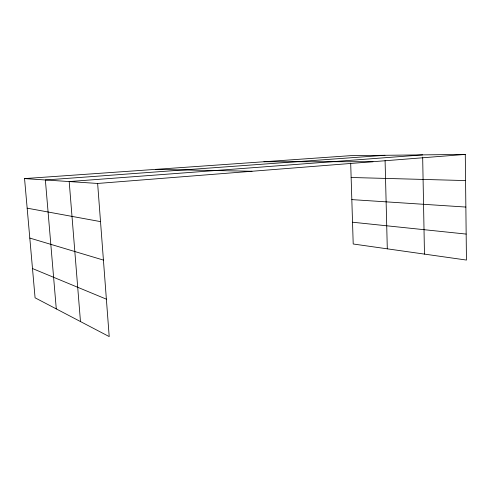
<?xml version="1.0" encoding="UTF-8"?>
<svg xmlns="http://www.w3.org/2000/svg" width="491" height="491" viewBox="0 0 491 491"><rect width="100%" height="100%" fill="white"/><g stroke="black" fill="none" stroke-linecap="round" stroke-linejoin="round"><path stroke-width="0.74" d="M97.635 183.456L109.205 336.587L35.076 297.81L24.55 178.589L97.635 183.456L465.278 154.413L466.45 260.064L353.207 243.996L350.691 163.196M422.628 154.88L69.194 181.566L80.469 321.556M384.95 155.291L45.368 179.976L56.281 308.907M24.55 178.589L350.457 155.672L465.278 154.413M263.943 161.754L372.976 161.705M155.451 169.383L251.987 171.261M351.139 177.49L465.566 180.571M351.826 199.61L465.861 207.055M352.532 222.22L466.162 234.078M27.158 208.166L100.52 221.619M29.798 238.067L103.423 260.083M32.492 268.54L106.381 299.166M385.085 160.514L387.301 248.833M422.671 157.114L424.47 254.111"/></g></svg>
